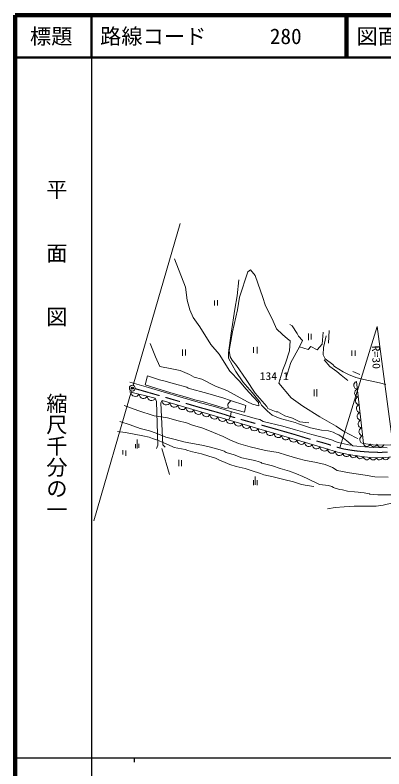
# Model space of a CAD drawing. Units: millimetres, scale not verified. Extents: x 40000 to 680000, y 20000 to 380000.
# Drawn here: x 40000 to 126813, y 202409 to 380000 of the extents above; entities that cross this region are included whole.
import ezdxf
from ezdxf.enums import TextEntityAlignment as Align

# ---------------------------------------------------------------- set-up
doc = ezdxf.new("R2010")
doc.units = ezdxf.units.MM
doc.header["$LTSCALE"] = 1000
doc.header["$PDMODE"] = 32
doc.header["$PDSIZE"] = 500
doc.linetypes.add('CHAIN', pattern=[18.5, 12, -1.5, 3.5, -1.5])
for name, color, linetype, lineweight in [('M-BMK', 2, 'CHAIN', 13), ('M-TTL', 2, 'Continuous', 140), ('M-TTL-BAND', 7, 'Continuous', 25), ('M-TTL-LINE', 7, 'Continuous', 50), ('M-TTL-TXT', 7, 'Continuous', 13), ('M-WORK', 1, 'Continuous', 13)]:
    doc.layers.add(name, color=color, linetype=linetype, lineweight=lineweight)
doc.layers.add('M-OTRS', color=6, linetype='Continuous')
doc.styles.add('@ＭＳ ゴシック', font='')
doc.styles.add('ＭＳ ゴシック', font='')
doc.styles.get('@ＭＳ ゴシック').set_extended_font_data('@MS Gothic')
doc.styles.get('ＭＳ ゴシック').set_extended_font_data('MS Gothic')

msp = doc.modelspace()

# ---------------------------------------------------------------- linework, layer by layer
at = {"layer": 'M-BMK'}
msp.add_open_spline([(164351, 277528), (162441, 277855), (161945, 277932), (160411, 278232), (159684, 278374), (159284, 278487), (158553, 278607), (157475, 278783), (156867, 278861), (155783, 278991), (154738, 279117), (154156, 279230), (153105, 279284), (151172, 279382), (150085, 279407), (148150, 279361), (147506, 279345), (147145, 279334), (146503, 279284), (145557, 279210), (145029, 279143), (144087, 279037), (142756, 278888), (142016, 278762), (140686, 278607), (139220, 278435), (138394, 278377), (136931, 278191), (134763, 277915), (133557, 277702), (131390, 277422), (130520, 277309), (130032, 277242), (129158, 277162), (128079, 277063), (127472, 277000), (126389, 276991), (124765, 276977), (123853, 277022), (122234, 277144), (120536, 277273), (119588, 277405), (117909, 277683), (117332, 277779), (117015, 277870), (116449, 278018), (115181, 278352), (114503, 278647), (113246, 279022), (111818, 279448), (111000, 279624), (109568, 280038), (108153, 280447), (107373, 280715), (105962, 281136), (104371, 281610), (103476, 281862), (101878, 282315), (97811, 283469), (95516, 284058), (91456, 285234), (90179, 285604), (89480, 285869), (88203, 286240), (86249, 286807), (85143, 287084), (83186, 287645), (81563, 288111), (80662, 288401), (79042, 288876), (76938, 289494), (75758, 289834), (73652, 290443), (71548, 291051), (70889, 291240), (68264, 291991)], degree=3, knots=[0, 0, 0, 0, 1, 1, 1, 2, 2, 2, 3, 3, 3, 4, 4, 4, 5, 5, 5, 6, 6, 6, 7, 7, 7, 8, 8, 8, 9, 9, 9, 10, 10, 10, 11, 11, 11, 12, 12, 12, 13, 13, 13, 14, 14, 14, 15, 15, 15, 16, 16, 16, 17, 17, 17, 18, 18, 18, 19, 19, 19, 20, 20, 20, 21, 21, 21, 22, 22, 22, 23, 23, 23, 24, 24, 24, 25, 25, 25, 25], dxfattribs=at)
at = {"layer": 'M-OTRS'}
msp.add_point((67588, 292115), dxfattribs=at)
at = {"layer": 'M-TTL'}
for p, q in [((40000, 380000), (40000, 20000)), ((680000, 380000), (40000, 380000))]:
    msp.add_line(p, q, dxfattribs=at)
at = {"layer": 'M-TTL-BAND'}
for p, q in [((58000, 370000), (58000, 20000)), ((40000, 205000), (579000, 205000)), ((68000, 205000), (68000, 204000))]:
    msp.add_line(p, q, dxfattribs=at)
at = {"layer": 'M-TTL-LINE'}
for p, q in [((58000, 380000), (58000, 370000)), ((117750, 380000), (117750, 370000)), ((118250, 380000), (118250, 370000)), ((40000, 370000), (680000, 370000))]:
    msp.add_line(p, q, dxfattribs=at)
at = {"layer": 'M-WORK'}
for p, q in [((67771, 292778), (78849, 330920)), ((92647, 317636), (92277, 313844)), ((86910, 312774), (86910, 311588)), ((87631, 312820), (87631, 311587)), ((92277, 313844), (91718, 310753)), ((91718, 310753), (90880, 305050)), ((113954, 305731), (113778, 302700)), ((116449, 278018), (125201, 306599)), ((125201, 306599), (129158, 277162)), ((90880, 305050), (90195, 300442)), ((109074, 304979), (109074, 303443)), ((109703, 304940), (109703, 303553)), ((113257, 304432), (112628, 301709)), ((79386, 301247), (79386, 299714)), ((80123, 301247), (80123, 299808)), ((90195, 300442), (90267, 299147)), ((96136, 301732), (96136, 300426)), ((96943, 301869), (96943, 300310)), ((104931, 298118), (106940, 301854)), ((112628, 301709), (112538, 299936)), ((119297, 300992), (119297, 299695)), ((120029, 300964), (120029, 299734)), ((90267, 299147), (91945, 296048)), ((112538, 299936), (112949, 299037)), ((112949, 299037), (114786, 297689)), ((103732, 294417), (104931, 298118)), ((114786, 297689), (115222, 297226)), ((115222, 297226), (117188, 295967)), ((70645, 292891), (71167, 295031)), ((71167, 295031), (74008, 294060)), ((91945, 296048), (93618, 293620)), ((117188, 295967), (118447, 295338)), ((118447, 295338), (120219, 294631)), ((119487, 296003), (121109, 295298)), ((67013, 293524), (71393, 292227)), ((74008, 294060), (75033, 293862)), ((75033, 293862), (77533, 293125)), ((77533, 293125), (80410, 292370)), ((93618, 293620), (95794, 291085)), ((120219, 294631), (122120, 294131)), ((120351, 293688), (121981, 279065)), ((122120, 294131), (124663, 293578)), ((124663, 293578), (125807, 293334)), ((125807, 293334), (127271, 292949)), ((58496, 260842), (67387, 291457)), ((66953, 291279), (72991, 289739)), ((76644, 291003), (70645, 292891)), ((71393, 292227), (78804, 290094)), ((80410, 292370), (80770, 292136)), ((80770, 292136), (85337, 290859)), ((110418, 291824), (110418, 290205)), ((111060, 291851), (111060, 290170)), ((72991, 289739), (73266, 288985)), ((80061, 290040), (76644, 291003)), ((78804, 290094), (83115, 288775)), ((82283, 289384), (80061, 290040)), ((85337, 290859), (89113, 289744)), ((89113, 289744), (90498, 289277)), ((95794, 291085), (97700, 288747)), ((65651, 287997), (68905, 286829)), ((73266, 288985), (73638, 278652)), ((74310, 288650), (74616, 289225)), ((74782, 278780), (74310, 288650)), ((74616, 289225), (90157, 284624)), ((84312, 288909), (82283, 289384)), ((83115, 288775), (87161, 287722)), ((89509, 287334), (84312, 288909)), ((87161, 287722), (90706, 286592)), ((90094, 288353), (90760, 289192)), ((90174, 287460), (90094, 288353)), ((90498, 289277), (94292, 288054)), ((94292, 288054), (93987, 286417)), ((97700, 288747), (98006, 288135)), ((98006, 288135), (99426, 286679)), ((68905, 286829), (72736, 285552)), ((90174, 287460), (89509, 287334)), ((93987, 286417), (90174, 287460)), ((90706, 286592), (96858, 284857)), ((90721, 285467), (90849, 286551)), ((99426, 286679), (100487, 285708)), ((64616, 284232), (67069, 283461)), ((72736, 285552), (75847, 285102)), ((75847, 285102), (78400, 284419)), ((78400, 284419), (80342, 283933)), ((90157, 284624), (111822, 278313)), ((90215, 284607), (90721, 285467)), ((96858, 284857), (97591, 284716)), ((97591, 284716), (98400, 284279)), ((98400, 284279), (103024, 283123)), ((100487, 285708), (102411, 284934)), ((102411, 284934), (105918, 284017)), ((67069, 283461), (69446, 282639)), ((69446, 282639), (71603, 282035)), ((80342, 283933), (81763, 283376)), ((81763, 283376), (84155, 282657)), ((84155, 282657), (86726, 281686)), ((103024, 283123), (106030, 282314)), ((105918, 284017), (106709, 283712)), ((106709, 283712), (109514, 282741)), ((109514, 282741), (112140, 282183)), ((64082, 281882), (65970, 281689)), ((65970, 281689), (68051, 281291)), ((68051, 281291), (70080, 280893)), ((70080, 280893), (71570, 280572)), ((71603, 282035), (73222, 281522)), ((73222, 281522), (75508, 280597)), ((75508, 280597), (77640, 280006)), ((86726, 281686), (88956, 280715)), ((88956, 280715), (90521, 279941)), ((106030, 282314), (109819, 281171)), ((109819, 281171), (113120, 280323)), ((112140, 282183), (113740, 282021)), ((113740, 282021), (114873, 281734)), ((114873, 281734), (115557, 281356)), ((115557, 281356), (116186, 281122)), ((116186, 281122), (117283, 280367)), ((68310, 278936), (68310, 277972)), ((68708, 280027), (68708, 277920)), ((69132, 279000), (69132, 278035)), ((71570, 280572), (72328, 280264)), ((72328, 280264), (73536, 279891)), ((73536, 279891), (74974, 279236)), ((74974, 279236), (76939, 278337)), ((77640, 280006), (79683, 279492)), ((79683, 279492), (80865, 279261)), ((80865, 279261), (82202, 278966)), ((82202, 278966), (84326, 278639)), ((90521, 279941), (92589, 279096)), ((92589, 279096), (95322, 278323)), ((113120, 280323), (114687, 279887)), ((114687, 279887), (115368, 279514)), ((115368, 279514), (116048, 279334)), ((116048, 279334), (118861, 278718)), ((117283, 280367), (118488, 279360)), ((118488, 279360), (119146, 278759)), ((121981, 279065), (124866, 278711)), ((65384, 277464), (65384, 276448)), ((66052, 277399), (66052, 276192)), ((73638, 278652), (73292, 277881)), ((74515, 277887), (76375, 271784)), ((75295, 278202), (74782, 278780)), ((76939, 278337), (77479, 278144)), ((77479, 278144), (80048, 277630)), ((80048, 277630), (80664, 277412)), ((80664, 277412), (81756, 277078)), ((81756, 277078), (83914, 276603)), ((84326, 278639), (85997, 278213)), ((85997, 278213), (88815, 277420)), ((88815, 277420), (89247, 277262)), ((89247, 277262), (89660, 276974)), ((95322, 278323), (98936, 277442)), ((98936, 277442), (101958, 276920)), ((111822, 278313), (115905, 277000)), ((118861, 278718), (119146, 278759)), ((119146, 278759), (119513, 278559)), ((119513, 278559), (122287, 278264)), ((122287, 278264), (124253, 278097)), ((124253, 278097), (127590, 278016)), ((124866, 278711), (128424, 278737)), ((83914, 276603), (85610, 276102)), ((85610, 276102), (87189, 275601)), ((87189, 275601), (88076, 275177)), ((89660, 276974), (91561, 276371)), ((91561, 276371), (93376, 275729)), ((93376, 275729), (94896, 275375)), ((94896, 275375), (96410, 275080)), ((101958, 276920), (103918, 276345)), ((103918, 276345), (106543, 275553)), ((106543, 275553), (108377, 275032)), ((115905, 277000), (118473, 276459)), ((118473, 276459), (121584, 276027)), ((121584, 276027), (123562, 275775)), ((123562, 275775), (126314, 275721)), ((126314, 275721), (128813, 275919)), ((78573, 275198), (78573, 273759)), ((79189, 275172), (79189, 273755)), ((88076, 275177), (89412, 274612)), ((89412, 274612), (90568, 274162)), ((90568, 274162), (92058, 273661)), ((92058, 273661), (94177, 273212)), ((96410, 275080), (97485, 274772)), ((97485, 274772), (97885, 274576)), ((97885, 274576), (98101, 274458)), ((98101, 274458), (100591, 273789)), ((100591, 273789), (102426, 273212)), ((108377, 275032), (110517, 274636)), ((110517, 274636), (112963, 274133)), ((112963, 274133), (114689, 273432)), ((94177, 273212), (95564, 272724)), ((95564, 272724), (97774, 272030)), ((97774, 272030), (98544, 271670)), ((102426, 273212), (104615, 272583)), ((104615, 272583), (106273, 271921)), ((106273, 271921), (107768, 271288)), ((114689, 273432), (115822, 272712)), ((115822, 272712), (118717, 272173)), ((118717, 272173), (122440, 271579)), ((96092, 270399), (96092, 269287)), ((96533, 271280), (96533, 269313)), ((97001, 270463), (97001, 269280)), ((98544, 271670), (100728, 271208)), ((100728, 271208), (103245, 270591)), ((103245, 270591), (105557, 270065)), ((105557, 270065), (107420, 269448)), ((107768, 271288), (108868, 270741)), ((108868, 270741), (111632, 269408)), ((122440, 271579), (124652, 271220)), ((124652, 271220), (127853, 271112)), ((107420, 269448), (108756, 269204)), ((108756, 269204), (110284, 268909)), ((111632, 269408), (113070, 269254)), ((113070, 269254), (113751, 269152)), ((113751, 269152), (114522, 268946)), ((114522, 268946), (114925, 268731)), ((114925, 268731), (115095, 268618)), ((115095, 268618), (116389, 268267)), ((116389, 268267), (117038, 268146)), ((117038, 268146), (118235, 267832)), ((118235, 267832), (119906, 267698)), ((119906, 267698), (120786, 267621)), ((120786, 267621), (121291, 267498)), ((121291, 267498), (122140, 267431)), ((122140, 267431), (123414, 267237)), ((123414, 267237), (123521, 267150)), ((123521, 267150), (125344, 266964)), ((125344, 266964), (128800, 266968)), ((126622, 264560), (128879, 265120)), ((113539, 263652), (115364, 264010)), ((115364, 264010), (117429, 264175)), ((117429, 264175), (119796, 264304)), ((119796, 264304), (122897, 264304)), ((122897, 264304), (124980, 264313)), ((124980, 264313), (126622, 264560))]:
    msp.add_line(p, q, dxfattribs=at)
for points in [[(71788, 302657), (73057, 299520), (74079, 297194), (76899, 296630), (78838, 296277), (81023, 295361), (82151, 294691), (83983, 294233), (87191, 292612), (89834, 291554), (94698, 288876), (95861, 288312), (97342, 287924), (97271, 288735), (96108, 290003), (94311, 291977), (92795, 293775), (90539, 296136), (88001, 300084), (86098, 302375), (83490, 306534), (81904, 308754), (81129, 310587), (80529, 312843), (80142, 315909), (77498, 322571)], [(120637, 280228), (120259, 280404), (117288, 281990), (115576, 283123), (111750, 285338), (107747, 287906), (104978, 289845), (102057, 293294), (103057, 296437), (103668, 298020), (104603, 300879), (104765, 303253), (104136, 303738), (102949, 304763), (101510, 306112), (100719, 307892), (98885, 311722), (98328, 313485), (97123, 316830), (96475, 318682), (95396, 320012), (94767, 319491), (92789, 313539), (92357, 310590), (91135, 305357), (90397, 300969), (90649, 299494), (91117, 298685), (92138, 297473), (94404, 294150), (96544, 290953), (99288, 287806), (99464, 287327), (101453, 286547), (101831, 286547), (103492, 285590), (105330, 285036), (107042, 284205), (109106, 283979)], [(104684, 307105), (105213, 306788), (106376, 304991), (106728, 304356), (107680, 303369), (106940, 301854), (108949, 301255), (109619, 301960), (111134, 301114), (112297, 302488), (112544, 305308)], [(118324, 293923), (116738, 295192), (115716, 296003), (114095, 297201), (112720, 298752)]]:
    msp.add_lwpolyline(points, dxfattribs=at)
msp.add_circle((67588, 292115), 688, dxfattribs=at)
for centre, radius, start, end in [((120659, 292797), 943, 109.04232, 263.68155), ((120862, 290969), 943, 109.04232, 263.68155), ((68310, 291160), 1002, 178.37324, 333.01247), ((70204, 290677), 1002, 178.37324, 333.01247), ((72098, 290194), 1002, 178.37324, 333.01247), ((121066, 289141), 943, 109.04232, 263.68155), ((75620, 289160), 1006, 176.29069, 330.92993), ((77504, 288606), 1006, 176.29069, 330.92993), ((79388, 288052), 1006, 176.29069, 330.92993), ((121270, 287314), 943, 109.04232, 263.68155), ((81272, 287498), 1006, 176.29069, 330.92993), ((83156, 286944), 1006, 176.29069, 330.92993), ((85040, 286390), 1006, 176.29069, 330.92993), ((121474, 285486), 943, 109.04232, 263.68155), ((86923, 285836), 1006, 176.29069, 330.92993), ((88807, 285282), 1006, 176.29069, 330.92993), ((90691, 284728), 1006, 176.29069, 330.92993), ((92575, 284174), 1006, 176.29069, 330.92993), ((121678, 283658), 943, 109.04232, 263.68155), ((94459, 283620), 1006, 176.29069, 330.92993), ((96343, 283065), 1006, 176.29069, 330.92993), ((98226, 282511), 1006, 176.29069, 330.92993), ((121881, 281830), 943, 109.04232, 263.68155), ((100110, 281957), 1006, 176.29069, 330.92993), ((101949, 281408), 961, 176.37427, 331.01351), ((103749, 280881), 961, 176.37427, 331.01351), ((122085, 280002), 943, 109.04232, 263.68155), ((105549, 280355), 961, 176.37427, 331.01351), ((107349, 279828), 961, 176.37427, 331.01351), ((109149, 279301), 961, 176.37427, 331.01351), ((110949, 278775), 961, 176.37427, 331.01351), ((122796, 279205), 827, 189.75938, 344.39862), ((124407, 279123), 827, 189.75938, 344.39862), ((126017, 279041), 827, 189.75938, 344.39862), ((112748, 278248), 961, 176.37427, 331.01351), ((114548, 277722), 961, 176.37427, 331.01351), ((116348, 277195), 961, 176.37427, 331.01351), ((118012, 276790), 826, 184.1659, 338.80514), ((119606, 276551), 826, 184.1659, 338.80514), ((121199, 276312), 826, 184.1659, 338.80514), ((122792, 276074), 826, 184.1659, 338.80514), ((124304, 275957), 764, 193.73261, 348.37185), ((125795, 275984), 764, 193.73261, 348.37185), ((127285, 276012), 764, 193.73261, 348.37185)]:
    msp.add_arc(centre, radius, start, end, dxfattribs=at)

# ---------------------------------------------------------------- texts
at = {"layer": 'M-TTL-BAND', "style": '@ＭＳ ゴシック'}
for s, p in [('平\u3000\u3000面\u3000\u3000図', (49777, 306475)), ('縮尺千分の一', (49777, 261030))]:
    msp.add_text(s, height=3666, rotation=270, dxfattribs=at).set_placement(p, align=Align.MIDDLE_RIGHT)
at = {"layer": 'M-TTL-TXT', "style": 'ＭＳ ゴシック'}
msp.add_text('標題', height=3666, dxfattribs=at).set_placement((48500, 375000), align=Align.MIDDLE_CENTER)
for s, p in [('路線コード      280', (60000, 375000)), ('図面コード      18-0', (120380, 375000))]:
    msp.add_text(s, height=3666, dxfattribs=at).set_placement(p, align=Align.MIDDLE_LEFT)
at = {"layer": 'M-WORK', "style": 'ＭＳ ゴシック', "width": 1.1}
msp.add_text('R=30', height=1833, rotation=271.531, dxfattribs=at).set_placement((123464, 302084), align=Align.BOTTOM_LEFT)
msp.add_text('134.1', height=1833, dxfattribs=at).set_placement((97561, 293481), align=Align.BOTTOM_LEFT)

doc.saveas('drawing.dxf')
